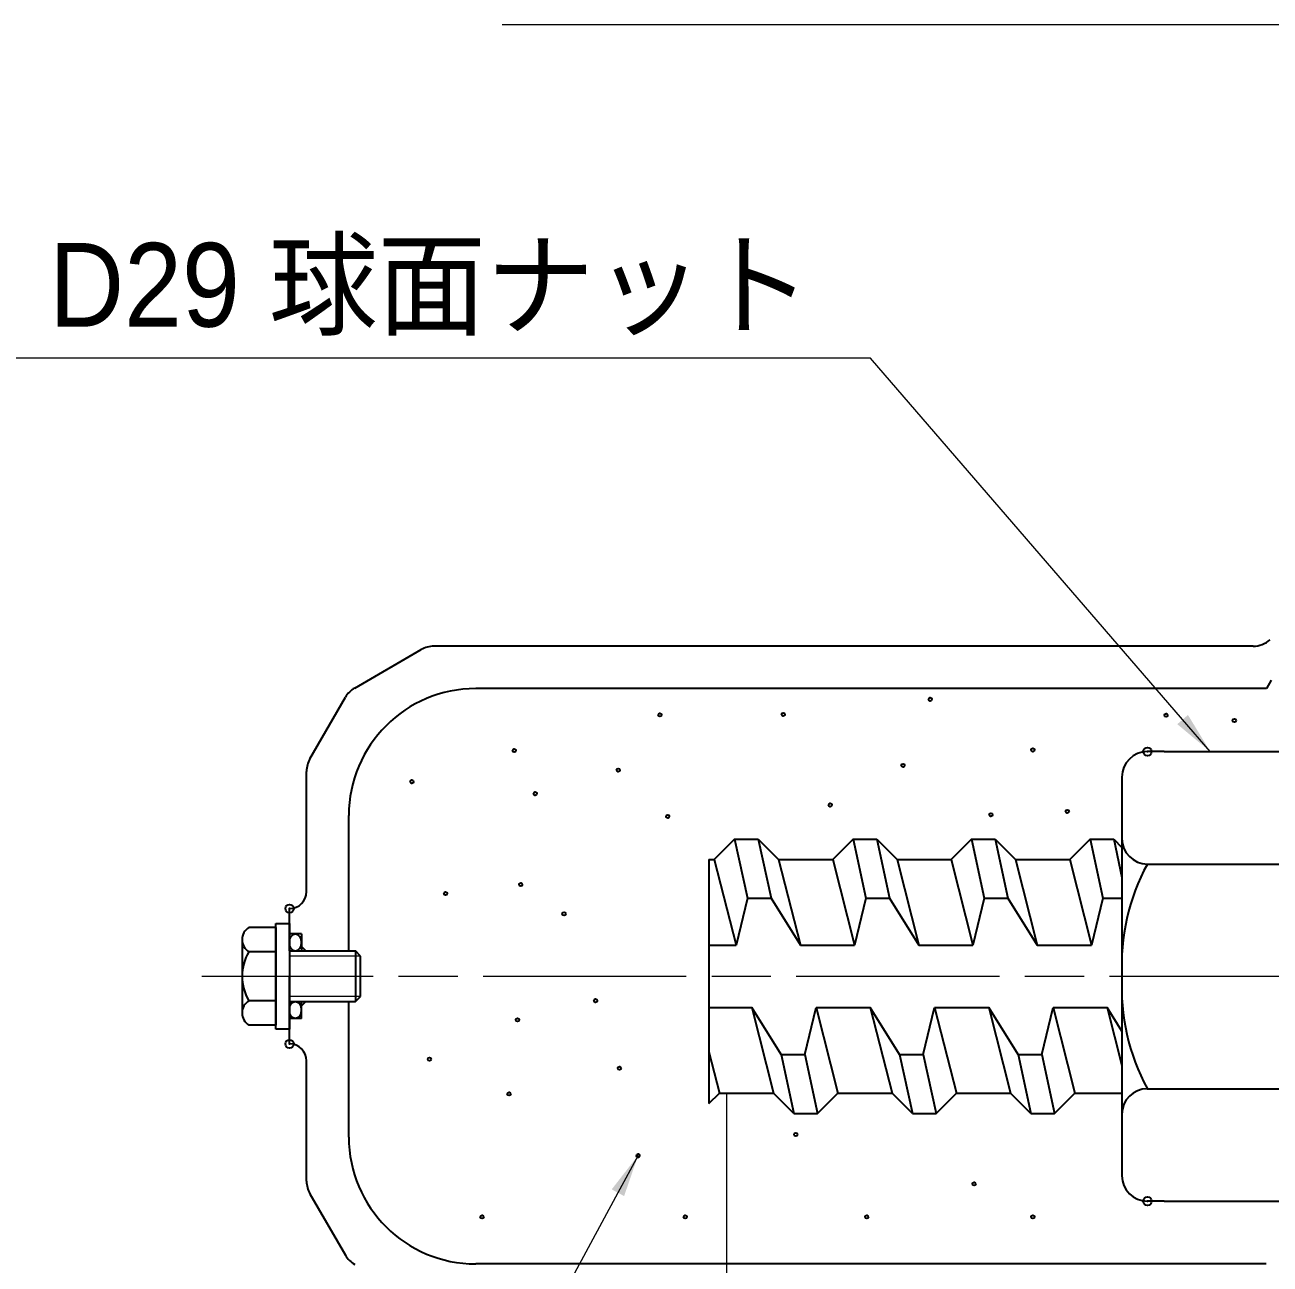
# Model space of a CAD drawing. Units: millimetres at full size, sheet at 1:2; details may follow other scales. Extents: x 2054 to 3736, y 1047 to 2235.
# Drawn here: x 2175.2 to 2322.3, y 1877 to 2023.5 of the extents above; entities that cross this region are included whole.
import ezdxf
from ezdxf.enums import TextEntityAlignment as Align

# ---------------------------------------------------------------- set-up
doc = ezdxf.new("R2010")
doc.units = ezdxf.units.MM
doc.header["$LTSCALE"] = 2
doc.header["$PDMODE"] = 32
doc.header["$PDSIZE"] = 1
doc.linetypes.add('CHAIN', pattern=[18.5, 12, -1.5, 3.5, -1.5])
for name, color, linetype, lineweight in [('1外形線', 7, 'Continuous', 35), ('2細い実線', 3, 'Continuous', 20), ('4中心線', 1, 'CHAIN', 18), ('6寸法線', 4, 'Continuous', 18)]:
    doc.layers.add(name, color=color, linetype=linetype, lineweight=lineweight)
doc.styles.add('ＭＳ Ｐゴシック', font='')
doc.styles.get('ＭＳ Ｐゴシック').set_extended_font_data('MS PGothic')

# ---------------------------------------------------------------- blocks, each defined once
blk = doc.blocks.new('filled_arrow')
at = {"color": 0, "linetype": 'Continuous', "lineweight": -2}
blk.add_solid([(7.5, 1.25), (0, 0), (7.5, -1.25)], dxfattribs=at)

msp = doc.modelspace()

# ---------------------------------------------------------------- linework, layer by layer
at = {"layer": '1外形線'}
for p, q in [((2320.304, 1950.043), (2223.5, 1950.043)), ((2214.143, 1945.105), (2222, 1949.641)), ((2322.461, 1946.041), (2321.883, 1945.041)), ((2208.849, 1936.739), (2213.045, 1944.007)), ((2321.884, 1945.043), (2228.447, 1945.043)), ((2309.813, 1937.59), (2307.813, 1937.59)), ((2309.813, 1937.59), (2345.813, 1937.59)), ((2208.447, 1921.043), (2208.447, 1935.239)), ((2304.813, 1934.59), (2304.813, 1911.032)), ((2213.447, 1914.043), (2213.447, 1930.043)), ((2259.04, 1927.232), (2256.64, 1924.832)), ((2259.04, 1927.232), (2260.542, 1920.281)), ((2259.04, 1927.232), (2261.84, 1927.232)), ((2261.84, 1927.232), (2263.342, 1920.281)), ((2261.84, 1927.232), (2264.24, 1924.832)), ((2273.04, 1927.232), (2270.64, 1924.832)), ((2273.04, 1927.232), (2275.84, 1927.232)), ((2273.04, 1927.232), (2274.542, 1920.281)), ((2275.84, 1927.232), (2278.24, 1924.832)), ((2275.84, 1927.232), (2277.342, 1920.281)), ((2287.04, 1927.232), (2284.64, 1924.832)), ((2287.04, 1927.232), (2288.542, 1920.281)), ((2287.04, 1927.232), (2289.84, 1927.232)), ((2289.84, 1927.232), (2291.342, 1920.281)), ((2289.84, 1927.232), (2292.24, 1924.832)), ((2301.04, 1927.232), (2298.64, 1924.832)), ((2301.04, 1927.232), (2303.84, 1927.232)), ((2301.04, 1927.232), (2302.542, 1920.281)), ((2303.84, 1927.232), (2304.813, 1926.259)), ((2303.84, 1927.232), (2304.813, 1922.73)), ((2256.001, 1924.832), (2256.64, 1924.832)), ((2256.001, 1924.832), (2256.002, 1895.994)), ((2256.64, 1924.832), (2259.206, 1914.713)), ((2264.24, 1924.832), (2266.806, 1914.713)), ((2264.24, 1924.832), (2270.64, 1924.832)), ((2270.64, 1924.832), (2273.206, 1914.713)), ((2278.24, 1924.832), (2284.64, 1924.832)), ((2278.24, 1924.832), (2280.806, 1914.713)), ((2284.64, 1924.832), (2287.206, 1914.713)), ((2292.24, 1924.832), (2298.64, 1924.832)), ((2292.24, 1924.832), (2294.806, 1914.713)), ((2298.64, 1924.832), (2301.206, 1914.713)), ((2307.813, 1924.311), (2345.813, 1924.311)), ((2206.447, 1914.043), (2206.447, 1919.043)), ((2260.542, 1920.281), (2259.206, 1914.713)), ((2260.542, 1920.281), (2263.342, 1920.281)), ((2263.342, 1920.281), (2266.806, 1914.713)), ((2274.542, 1920.281), (2273.206, 1914.713)), ((2274.542, 1920.281), (2277.342, 1920.281)), ((2277.342, 1920.281), (2280.806, 1914.713)), ((2288.542, 1920.281), (2287.206, 1914.713)), ((2288.542, 1920.281), (2291.342, 1920.281)), ((2291.342, 1920.281), (2294.806, 1914.713)), ((2302.542, 1920.281), (2301.206, 1914.713)), ((2302.542, 1920.281), (2304.813, 1920.281)), ((2204.839, 1916.816), (2201.639, 1916.816)), ((2204.839, 1904.793), (2204.839, 1917.293)), ((2204.839, 1917.293), (2206.439, 1917.293)), ((2204.839, 1916.816), (2204.839, 1905.269)), ((2206.439, 1917.293), (2206.439, 1904.793)), ((2207.847, 1916.043), (2206.447, 1916.043)), ((2207.847, 1916.043), (2207.847, 1914.043)), ((2200.839, 1915.373), (2200.839, 1906.713)), ((2208.347, 1914.043), (2207.847, 1914.543)), ((2256.001, 1914.713), (2259.206, 1914.713)), ((2266.806, 1914.713), (2273.206, 1914.713)), ((2280.806, 1914.713), (2287.206, 1914.713)), ((2294.806, 1914.713), (2301.206, 1914.713)), ((2204.839, 1913.929), (2201.639, 1913.929)), ((2206.439, 1914.043), (2214.225, 1914.043)), ((2214.225, 1914.043), (2214.225, 1908.043)), ((2214.839, 1913.429), (2214.225, 1914.043)), ((2214.839, 1908.656), (2214.839, 1913.429)), ((2206.447, 1903.043), (2206.447, 1911.043)), ((2304.813, 1911.032), (2304.813, 1887.474)), ((2214.225, 1908.043), (2214.839, 1908.656)), ((2204.839, 1908.156), (2201.639, 1908.156)), ((2206.439, 1908.043), (2214.225, 1908.043)), ((2208.347, 1908.043), (2207.847, 1907.542)), ((2207.847, 1906.043), (2207.847, 1908.043)), ((2213.447, 1892.043), (2213.447, 1908.043)), ((2256.002, 1907.351), (2261.073, 1907.351)), ((2264.538, 1901.783), (2261.073, 1907.351)), ((2261.073, 1907.351), (2263.64, 1897.232)), ((2267.338, 1901.783), (2268.673, 1907.351)), ((2268.673, 1907.351), (2271.24, 1897.232)), ((2268.673, 1907.351), (2275.073, 1907.351)), ((2275.073, 1907.351), (2277.64, 1897.232)), ((2278.538, 1901.783), (2275.073, 1907.351)), ((2281.338, 1901.783), (2282.673, 1907.351)), ((2282.673, 1907.351), (2289.073, 1907.351)), ((2282.673, 1907.351), (2285.24, 1897.232)), ((2292.538, 1901.783), (2289.073, 1907.351)), ((2289.073, 1907.351), (2291.64, 1897.232)), ((2295.338, 1901.783), (2296.673, 1907.351)), ((2296.673, 1907.351), (2299.24, 1897.232)), ((2296.673, 1907.351), (2303.073, 1907.351)), ((2303.073, 1907.351), (2304.813, 1900.494)), ((2304.813, 1904.556), (2303.073, 1907.351)), ((2207.847, 1906.043), (2206.447, 1906.043)), ((2204.839, 1905.269), (2201.639, 1905.269)), ((2206.439, 1904.793), (2204.839, 1904.793)), ((2256.002, 1902.114), (2257.24, 1897.232)), ((2264.538, 1901.783), (2267.338, 1901.783)), ((2264.538, 1901.783), (2266.04, 1894.832)), ((2267.338, 1901.783), (2268.84, 1894.832)), ((2278.538, 1901.783), (2281.338, 1901.783)), ((2278.538, 1901.783), (2280.04, 1894.832)), ((2281.338, 1901.783), (2282.84, 1894.832)), ((2292.538, 1901.783), (2295.338, 1901.783)), ((2292.538, 1901.783), (2294.04, 1894.832)), ((2295.338, 1901.783), (2296.84, 1894.832)), ((2208.447, 1886.847), (2208.447, 1901.043)), ((2256.002, 1895.994), (2257.24, 1897.232)), ((2257.24, 1897.232), (2263.64, 1897.232)), ((2266.04, 1894.832), (2263.64, 1897.232)), ((2268.84, 1894.832), (2271.24, 1897.232)), ((2271.24, 1897.232), (2277.64, 1897.232)), ((2280.04, 1894.832), (2277.64, 1897.232)), ((2282.84, 1894.832), (2285.24, 1897.232)), ((2285.24, 1897.232), (2291.64, 1897.232)), ((2294.04, 1894.832), (2291.64, 1897.232)), ((2296.84, 1894.832), (2299.24, 1897.232)), ((2299.24, 1897.232), (2304.813, 1897.232)), ((2307.81, 1897.753), (2345.813, 1897.753)), ((2266.04, 1894.832), (2268.84, 1894.832)), ((2280.04, 1894.832), (2282.84, 1894.832)), ((2294.04, 1894.832), (2296.84, 1894.832)), ((2208.849, 1885.347), (2213.045, 1878.079)), ((2309.813, 1884.474), (2307.813, 1884.474)), ((2309.813, 1884.474), (2345.813, 1884.474)), ((2321.867, 1877.043), (2228.447, 1877.043))]:
    msp.add_line(p, q, dxfattribs=at)
for centre in [(2282.154, 1943.772), (2250.205, 1941.933), (2264.779, 1941.982), (2310.029, 1941.891), (2318.094, 1941.267), (2294.28, 1937.786), (2232.998, 1937.709), (2245.288, 1935.411), (2278.937, 1935.966), (2220.907, 1934.038), (2235.483, 1932.625), (2270.344, 1931.284), (2298.354, 1930.519), (2251.141, 1929.93), (2289.323, 1930.137), (2233.763, 1921.876), (2224.882, 1920.82), (2238.876, 1918.421), (2242.614, 1908.161), (2233.381, 1905.89), (2222.969, 1901.247), (2245.417, 1900.178), (2232.377, 1897.136), (2266.261, 1892.347), (2247.633, 1889.841), (2287.332, 1886.505), (2229.186, 1882.606), (2253.2, 1882.606), (2274.654, 1882.606), (2294.28, 1882.606)]:
    msp.add_circle(centre, 0.2, dxfattribs=at)
for centre, radius, start, end in [((2223.5, 1947.043), 3, 90, 120), ((2320.304, 1953.044), 3.001, 269.99847, 312.1471), ((2215.643, 1942.507), 3, 120, 150), ((2228.447, 1930.043), 15, 90, 180), ((2211.447, 1935.239), 3, 150, 180), ((2307.813, 1934.59), 3, 90, 180), ((2307.813, 1927.311), 3, 180, 270), ((2329.777, 1912.37), 25, 151.46982, 183.06912), ((2206.447, 1921.043), 2, 270, 0), ((2202.541, 1915.373), 1.702, 122.0046, 237.99539), ((2206.447, 1911.043), 5.608, 149.02089, 210.97911), ((2329.777, 1909.693), 25, 176.93088, 208.53018), ((2202.541, 1906.713), 1.702, 122.0046, 237.99539), ((2206.447, 1901.043), 2, 0, 90), ((2307.813, 1894.753), 3, 90, 180), ((2228.447, 1892.043), 15, 180, 270), ((2211.447, 1886.847), 3, 180, 210), ((2307.813, 1887.474), 3, 180, 270), ((2215.643, 1879.579), 3, 210, 240)]:
    msp.add_arc(centre, radius, start, end, dxfattribs=at)
for centre, major_axis in [((2207.126, 1915.026), (0, 1.016)), ((2207.126, 1907.059), (0, -1.016))]:
    msp.add_ellipse(centre, major_axis=major_axis, ratio=0.688699, dxfattribs=at)
for p in [(2307.813, 1937.59), (2206.447, 1919.043), (2206.447, 1903.043), (2307.813, 1884.474)]:
    msp.add_point(p, dxfattribs=at)
at = {"layer": '2細い実線'}
for p, q in [((2214.839, 1913.429), (2206.439, 1913.429)), ((2212.833, 1914.043), (2213.447, 1914.043)), ((2214.839, 1908.656), (2206.439, 1908.656)), ((2212.833, 1908.043), (2213.447, 1908.043))]:
    msp.add_line(p, q, dxfattribs=at)
at = {"layer": '4中心線'}
msp.add_line((3622.327, 1911.032), (2196.064, 1911.032), dxfattribs=at)
at = {"layer": '6寸法線'}
msp.add_line((2258.059, 1897.169), (2258.059, 1776.353), dxfattribs=at)
for points in [[(2368.608, 1986.033), (2365.096, 1989.592), (2331.668, 2023.471), (2231.552, 2023.471)], [(2315.25, 1937.59), (2311.981, 1941.373), (2275.083, 1984.075), (2163.346, 1984.075)], [(2247.626, 1889.864), (2245.25, 1885.464), (2224.459, 1846.949), (2176.048, 1846.949)]]:
    msp.add_lwpolyline(points, dxfattribs=at)

# ---------------------------------------------------------------- block references
at = {"layer": '6寸法線', "xscale": 0.667, "yscale": 0.667}
for p, rotation in [((2315.25, 1937.59), 130.8), ((2247.626, 1889.864), 241.6)]:
    msp.add_blockref('filled_arrow', p, dxfattribs=dict(at, rotation=rotation))

# ---------------------------------------------------------------- texts
at = {"layer": '6寸法線', "color": 7, "style": 'ＭＳ Ｐゴシック', "width": 0.95}
msp.add_text('2. D29 球面ナット', height=9.897, dxfattribs=at).set_placement((2164.336, 1984.839), align=Align.BOTTOM_LEFT)

doc.saveas('drawing.dxf')
